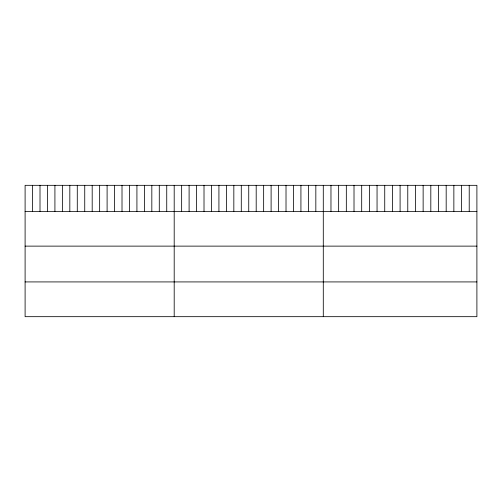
<?xml version="1.0" encoding="UTF-8"?>
<svg xmlns="http://www.w3.org/2000/svg" width="502" height="502" viewBox="0 0 502 502"><rect width="100%" height="100%" fill="white"/><g stroke="black" fill="none" stroke-linecap="round" stroke-linejoin="round"><path stroke-width="0.75" d="M476.9 211.373L476.9 316.674L25.1 316.674L25.1 185.326L476.9 185.326L476.9 211.373L25.1 211.373M25.1 246.124L476.9 246.124M25.1 281.923L476.9 281.923M469.219 185.326L469.219 211.373M461.539 185.326L461.539 211.373M453.858 185.326L453.858 211.373M446.178 185.326L446.178 211.373M438.497 185.326L438.497 211.373M430.816 185.326L430.816 211.373M423.136 185.326L423.136 211.373M415.455 185.326L415.455 211.373M407.775 185.326L407.775 211.373M400.094 185.326L400.094 211.373M392.413 185.326L392.413 211.373M384.733 185.326L384.733 211.373M377.052 185.326L377.052 211.373M369.372 185.326L369.372 211.373M361.691 185.326L361.691 211.373M354.01 185.326L354.01 211.373M346.33 185.326L346.33 211.373M338.649 185.326L338.649 211.373M330.969 185.326L330.969 211.373M323.288 185.326L323.288 316.674M315.833 185.326L315.833 211.373M308.379 185.326L308.379 211.373M300.924 185.326L300.924 211.373M293.469 185.326L293.469 211.373M286.014 185.326L286.014 211.373M278.56 185.326L278.56 211.373M271.105 185.326L271.105 211.373M263.65 185.326L263.65 211.373M256.196 185.326L256.196 211.373M248.741 185.326L248.741 211.373M241.286 185.326L241.286 211.373M233.832 185.326L233.832 211.373M226.377 185.326L226.377 211.373M218.922 185.326L218.922 211.373M211.467 185.326L211.467 211.373M204.013 185.326L204.013 211.373M196.558 185.326L196.558 211.373M189.103 185.326L189.103 211.373M181.649 185.326L181.649 211.373M174.194 185.326L174.194 316.674M166.739 185.326L166.739 211.373M159.285 185.326L159.285 211.373M151.83 185.326L151.83 211.373M144.375 185.326L144.375 211.373M136.92 185.326L136.92 211.373M129.466 185.326L129.466 211.373M122.011 185.326L122.011 211.373M114.556 185.326L114.556 211.373M107.102 185.326L107.102 211.373M99.647 185.326L99.647 211.373M92.192 185.326L92.192 211.373M84.738 185.326L84.738 211.373M77.283 185.326L77.283 211.373M69.828 185.326L69.828 211.373M62.373 185.326L62.373 211.373M54.919 185.326L54.919 211.373M47.464 185.326L47.464 211.373M40.009 185.326L40.009 211.373M32.555 185.326L32.555 211.373"/></g></svg>
